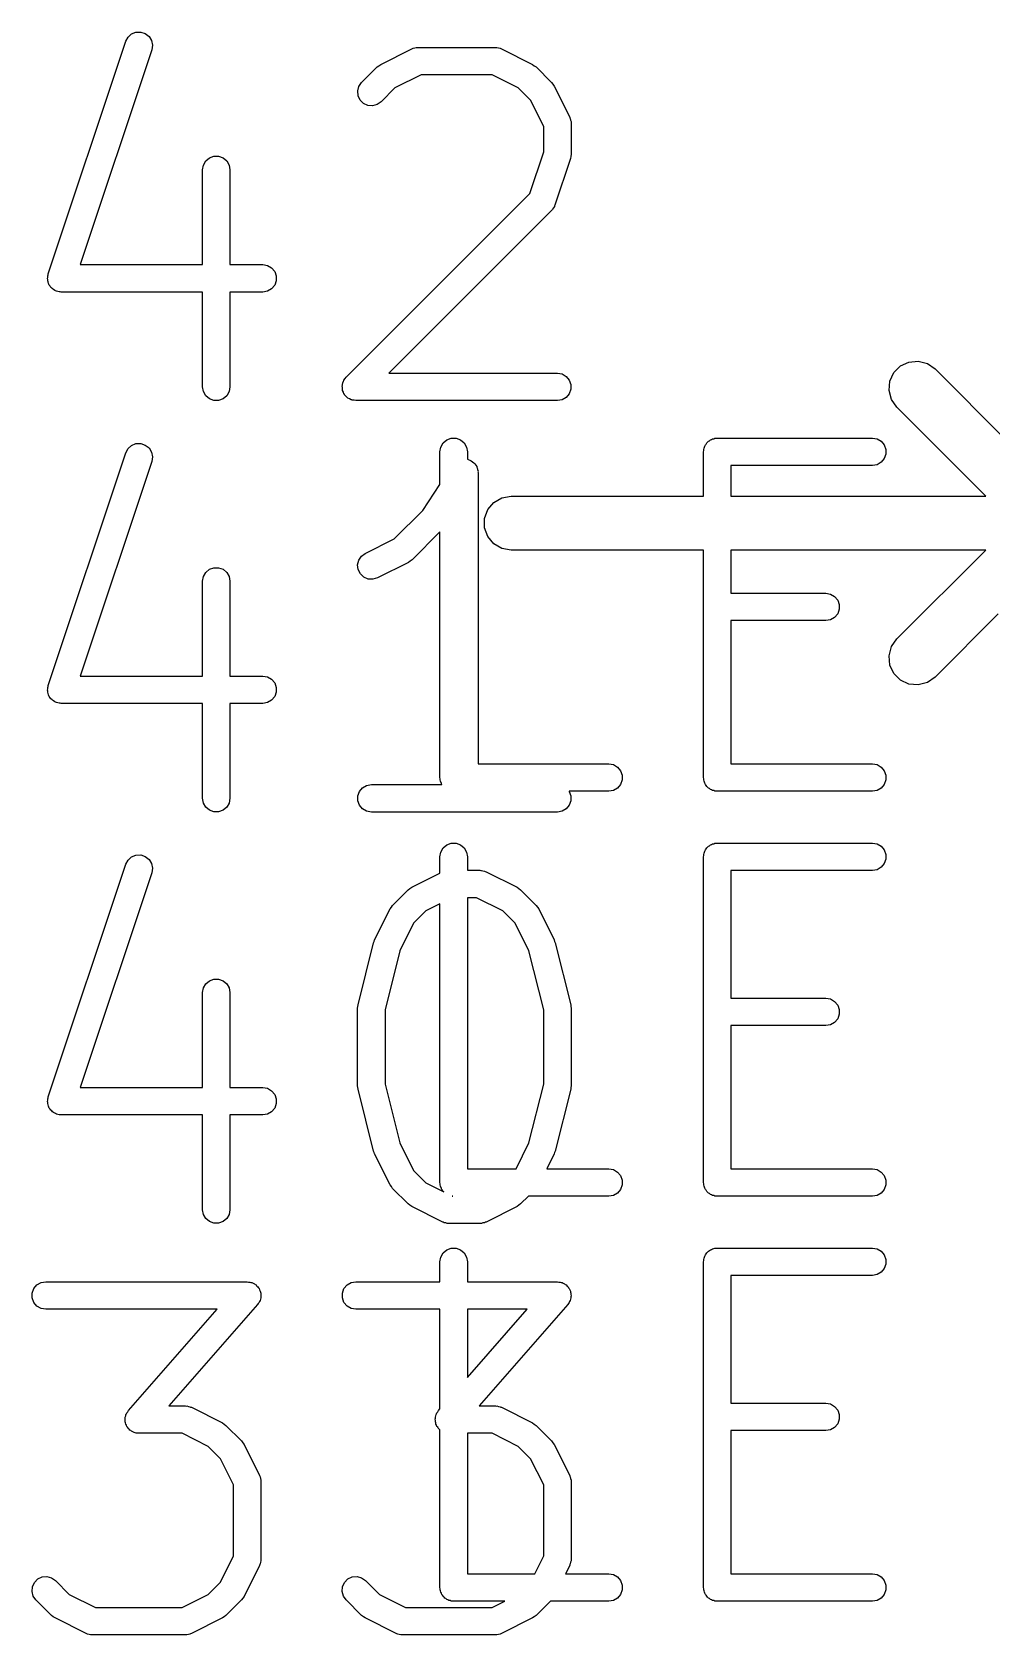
# Model space of a CAD drawing. Extents: x -2.2 to 75.9, y -81.1 to 9.2.
# Drawn here: x 66.23 to 69.78, y -48.12 to -42.18 of the extents above; entities that cross this region are included whole.
import ezdxf

# ---------------------------------------------------------------- set-up
doc = ezdxf.new("R2010")
doc.units = 0
doc.header["$MEASUREMENT"] = 0
doc.layers.add('BLACK', color=7, linetype='CONTINUOUS')

msp = doc.modelspace()

# ---------------------------------------------------------------- linework, layer by layer
at = {"layer": 'Black'}
for p, q in [((66.5724, -42.2155), (66.5808, -42.2)), ((66.5808, -42.2), (66.594, -42.1883)), ((66.594, -42.1883), (66.6104, -42.1818)), ((66.6104, -42.1818), (66.628, -42.1813)), ((66.628, -42.1813), (66.6448, -42.1869)), ((66.6448, -42.1869), (66.6586, -42.1979)), ((66.6586, -42.1979), (66.6678, -42.2129)), ((66.2851, -43.0773), (66.5724, -42.2155)), ((66.6688, -42.2477), (66.4038, -43.0426)), ((66.6678, -42.2129), (66.6714, -42.2302)), ((66.6714, -42.2302), (66.6688, -42.2477)), ((67.5171, -42.3011), (67.632, -42.2436)), ((67.632, -42.2436), (67.6348, -42.2428)), ((67.6348, -42.2428), (67.6373, -42.2413)), ((67.6373, -42.2413), (67.6432, -42.2403)), ((67.6432, -42.2403), (67.6489, -42.2386)), ((67.6489, -42.2386), (67.6518, -42.2388)), ((67.6518, -42.2388), (67.6547, -42.2382)), ((67.6547, -42.2382), (67.942, -42.2382)), ((67.942, -42.2382), (67.9449, -42.2388)), ((67.9449, -42.2388), (67.9478, -42.2386)), ((67.9478, -42.2386), (67.9535, -42.2403)), ((67.9535, -42.2403), (67.9594, -42.2413)), ((67.9594, -42.2413), (67.9619, -42.2428)), ((67.9619, -42.2428), (67.9647, -42.2436)), ((67.9647, -42.2436), (68.0796, -42.3011)), ((67.4464, -42.368), (67.5039, -42.3106)), ((67.5039, -42.3106), (67.5106, -42.3059)), ((67.5106, -42.3059), (67.5171, -42.3011)), ((68.0796, -42.3011), (68.0861, -42.3059)), ((68.0861, -42.3059), (68.0928, -42.3106)), ((68.0928, -42.3106), (68.1503, -42.368)), ((67.4318, -42.3995), (67.4363, -42.3825)), ((67.4363, -42.3825), (67.4464, -42.368)), ((67.5699, -42.3882), (67.5183, -42.4399)), ((67.6667, -42.3398), (67.5699, -42.3882)), ((67.93, -42.3398), (67.6667, -42.3398)), ((68.0268, -42.3882), (67.93, -42.3398)), ((68.0726, -42.434), (68.0268, -42.3882)), ((68.1503, -42.368), (68.1549, -42.3747)), ((68.1549, -42.3747), (68.1598, -42.3812)), ((68.1598, -42.3812), (68.2172, -42.4961)), ((67.4333, -42.4171), (67.4318, -42.3995)), ((67.4407, -42.4331), (67.4333, -42.4171)), ((67.4532, -42.4456), (67.4407, -42.4331)), ((67.4692, -42.453), (67.4532, -42.4456)), ((67.5183, -42.4399), (67.5038, -42.45)), ((68.121, -42.5308), (68.0726, -42.434)), ((67.4868, -42.4546), (67.4692, -42.453)), ((67.5038, -42.45), (67.4868, -42.4546)), ((68.2172, -42.4961), (68.2181, -42.4989)), ((68.2181, -42.4989), (68.2195, -42.5015)), ((68.2195, -42.5015), (68.2206, -42.5073)), ((68.2206, -42.5073), (68.2223, -42.513)), ((68.121, -42.6255), (68.121, -42.5308)), ((68.2223, -42.513), (68.2221, -42.516)), ((68.2221, -42.516), (68.2226, -42.5189)), ((68.2226, -42.5189), (68.2226, -42.6338)), ((68.0699, -42.7787), (68.121, -42.6255)), ((66.857, -42.6912), (66.8601, -42.6738)), ((66.8601, -42.6738), (66.8689, -42.6586)), ((66.8689, -42.6586), (66.8824, -42.6472)), ((66.8824, -42.6472), (66.899, -42.6412)), ((66.899, -42.6412), (66.9167, -42.6412)), ((66.9167, -42.6412), (66.9332, -42.6472)), ((66.9332, -42.6472), (66.9467, -42.6586)), ((66.9467, -42.6586), (66.9556, -42.6738)), ((66.9556, -42.6738), (66.9586, -42.6912)), ((68.22, -42.6498), (68.1625, -42.8222)), ((68.2212, -42.6418), (68.22, -42.6498)), ((68.2226, -42.6338), (68.2212, -42.6418)), ((66.857, -43.0426), (66.857, -42.6912)), ((66.9586, -42.6912), (66.9586, -43.0426)), ((67.389, -43.4596), (68.0699, -42.7787)), ((68.1503, -42.842), (67.5475, -43.4447)), ((68.1519, -42.8396), (68.1503, -42.842)), ((68.1541, -42.8377), (68.1519, -42.8396)), ((68.157, -42.8325), (68.1541, -42.8377)), ((68.1604, -42.8276), (68.157, -42.8325)), ((68.1611, -42.8248), (68.1604, -42.8276)), ((68.1625, -42.8222), (68.1611, -42.8248)), ((66.4038, -43.0426), (66.857, -43.0426)), ((66.9586, -43.0426), (67.0802, -43.0426)), ((67.0802, -43.0426), (67.0976, -43.0456)), ((66.2825, -43.0948), (66.2833, -43.0897)), ((66.2833, -43.0984), (66.2825, -43.0948)), ((66.2833, -43.0846), (66.2846, -43.081)), ((66.2833, -43.0897), (66.2833, -43.0846)), ((66.2833, -43.1022), (66.2833, -43.0984)), ((66.285, -43.107), (66.2833, -43.1022)), ((66.2846, -43.081), (66.2851, -43.0773)), ((67.0976, -43.0456), (67.1128, -43.0545)), ((67.1128, -43.0545), (67.1242, -43.068)), ((67.1242, -43.068), (67.1302, -43.0846)), ((67.1302, -43.1022), (67.1242, -43.1188)), ((67.1302, -43.0846), (67.1302, -43.1022)), ((66.2861, -43.1121), (66.285, -43.107)), ((66.288, -43.1153), (66.2861, -43.1121)), ((66.2893, -43.1188), (66.288, -43.1153)), ((66.2926, -43.1227), (66.2893, -43.1188)), ((66.2953, -43.1271), (66.2926, -43.1227)), ((66.2982, -43.1294), (66.2953, -43.1271)), ((66.3007, -43.1323), (66.2982, -43.1294)), ((66.3051, -43.1349), (66.3007, -43.1323)), ((66.3091, -43.1381), (66.3051, -43.1349)), ((66.3127, -43.1392), (66.3091, -43.1381)), ((66.3159, -43.1411), (66.3127, -43.1392)), ((66.321, -43.142), (66.3159, -43.1411)), ((66.3259, -43.1436), (66.321, -43.142)), ((66.3296, -43.1435), (66.3259, -43.1436)), ((66.3333, -43.1442), (66.3296, -43.1435)), ((66.857, -43.1442), (66.3333, -43.1442)), ((66.857, -43.4955), (66.857, -43.1442)), ((67.0802, -43.1442), (66.9586, -43.1442)), ((66.9586, -43.1442), (66.9586, -43.4955)), ((67.0976, -43.1411), (67.0802, -43.1442)), ((67.1128, -43.1323), (67.0976, -43.1411)), ((67.1242, -43.1188), (67.1128, -43.1323)), ((67.5475, -43.4447), (68.1718, -43.4447)), ((68.1718, -43.4447), (68.1892, -43.4478)), ((68.1892, -43.4478), (68.2044, -43.4566)), ((68.2044, -43.4566), (68.2158, -43.4701)), ((69.4034, -43.4741), (69.4181, -43.4426)), ((69.4181, -43.4426), (69.4426, -43.4181)), ((69.4426, -43.4181), (69.4741, -43.4034)), ((69.4741, -43.4034), (69.5087, -43.4004)), ((69.5087, -43.4004), (69.5423, -43.4094)), ((69.5423, -43.4094), (69.5707, -43.4293)), ((69.5707, -43.4293), (69.8326, -43.6912)), ((66.8601, -43.5129), (66.857, -43.4955)), ((66.8689, -43.5282), (66.8601, -43.5129)), ((66.9556, -43.5129), (66.9467, -43.5282)), ((66.9586, -43.4955), (66.9556, -43.5129)), ((67.3743, -43.4911), (67.3749, -43.489)), ((67.3749, -43.4977), (67.3743, -43.4911)), ((67.3749, -43.4867), (67.3771, -43.4805)), ((67.3749, -43.489), (67.3749, -43.4867)), ((67.3749, -43.5044), (67.3749, -43.4977)), ((67.3756, -43.5065), (67.3749, -43.5044)), ((67.3758, -43.5087), (67.3756, -43.5065)), ((67.3786, -43.5147), (67.3758, -43.5087)), ((67.3771, -43.4805), (67.3789, -43.4741)), ((67.3809, -43.5209), (67.3786, -43.5147)), ((67.3789, -43.4741), (67.3801, -43.4723)), ((67.3801, -43.4723), (67.3809, -43.4701)), ((67.3809, -43.4701), (67.3852, -43.4651)), ((67.3852, -43.4651), (67.389, -43.4596)), ((68.2158, -43.4701), (68.2218, -43.4867)), ((68.2218, -43.5044), (68.2158, -43.5209)), ((68.2218, -43.4867), (68.2218, -43.5044)), ((69.4004, -43.5087), (69.4034, -43.4741)), ((69.4094, -43.5423), (69.4004, -43.5087)), ((66.8824, -43.5395), (66.8689, -43.5282)), ((66.899, -43.5456), (66.8824, -43.5395)), ((66.9167, -43.5456), (66.899, -43.5456)), ((66.9332, -43.5395), (66.9167, -43.5456)), ((66.9467, -43.5282), (66.9332, -43.5395)), ((67.3823, -43.5227), (67.3809, -43.5209)), ((67.3833, -43.5247), (67.3823, -43.5227)), ((67.388, -43.5294), (67.3833, -43.5247)), ((67.3923, -43.5345), (67.388, -43.5294)), ((67.3942, -43.5356), (67.3923, -43.5345)), ((67.3958, -43.5372), (67.3942, -43.5356)), ((67.4018, -43.54), (67.3958, -43.5372)), ((67.4075, -43.5433), (67.4018, -43.54)), ((67.4097, -43.5437), (67.4075, -43.5433)), ((67.4118, -43.5446), (67.4097, -43.5437)), ((67.4184, -43.5452), (67.4118, -43.5446)), ((67.4249, -43.5463), (67.4184, -43.5452)), ((68.1718, -43.5463), (67.4249, -43.5463)), ((68.1892, -43.5433), (68.1718, -43.5463)), ((68.2044, -43.5345), (68.1892, -43.5433)), ((68.2158, -43.5209), (68.2044, -43.5345)), ((69.4293, -43.5707), (69.4094, -43.5423)), ((69.7586, -43.9), (69.4293, -43.5707)), ((67.7483, -43.7034), (67.7619, -43.6921)), ((67.7619, -43.6921), (67.7784, -43.686)), ((67.7784, -43.686), (67.7961, -43.686)), ((67.7961, -43.686), (67.8127, -43.6921)), ((67.8127, -43.6921), (67.8262, -43.7034)), ((68.7313, -43.6971), (68.7351, -43.6949)), ((68.7351, -43.6949), (68.7386, -43.6921)), ((68.7386, -43.6921), (68.7427, -43.6905)), ((68.7427, -43.6905), (68.7466, -43.6883)), ((68.7466, -43.6883), (68.751, -43.6875)), ((68.751, -43.6875), (68.7551, -43.686)), ((68.7551, -43.686), (68.7596, -43.686)), ((68.7596, -43.686), (68.764, -43.6852)), ((68.764, -43.6852), (69.3385, -43.6852)), ((69.3385, -43.6852), (69.3559, -43.6883)), ((69.3559, -43.6883), (69.3711, -43.6971)), ((66.2851, -44.6013), (66.5724, -43.7395)), ((66.5724, -43.7395), (66.5808, -43.724)), ((66.5808, -43.724), (66.594, -43.7123)), ((66.594, -43.7123), (66.6104, -43.7058)), ((66.6104, -43.7058), (66.628, -43.7053)), ((66.628, -43.7053), (66.6448, -43.7109)), ((66.6448, -43.7109), (66.6586, -43.7219)), ((66.6586, -43.7219), (66.6678, -43.7369)), ((66.6678, -43.7369), (66.6714, -43.7542)), ((66.6714, -43.7542), (66.6688, -43.7717)), ((67.7365, -43.736), (67.7395, -43.7187)), ((67.7365, -43.8574), (67.7365, -43.736)), ((67.7395, -43.7187), (67.7483, -43.7034)), ((67.8262, -43.7034), (67.835, -43.7187)), ((67.835, -43.7187), (67.8381, -43.736)), ((67.8381, -43.736), (67.8381, -43.7638)), ((68.7132, -43.736), (68.7139, -43.7317)), ((68.7132, -43.9), (68.7132, -43.736)), ((68.7139, -43.7272), (68.7154, -43.7231)), ((68.7139, -43.7317), (68.7139, -43.7272)), ((68.7154, -43.7231), (68.7162, -43.7187)), ((68.7162, -43.7187), (68.7184, -43.7148)), ((68.7184, -43.7148), (68.72, -43.7106)), ((68.72, -43.7106), (68.7228, -43.7072)), ((68.7228, -43.7072), (68.725, -43.7034)), ((68.725, -43.7034), (68.7284, -43.7005)), ((68.7284, -43.7005), (68.7313, -43.6971)), ((69.3711, -43.6971), (69.3825, -43.7106)), ((69.3825, -43.7106), (69.3885, -43.7272)), ((69.3885, -43.7449), (69.3825, -43.7614)), ((69.3885, -43.7272), (69.3885, -43.7449)), ((66.6688, -43.7717), (66.4038, -44.5666)), ((67.8381, -43.7638), (67.8416, -43.7651)), ((67.8416, -43.7651), (67.8475, -43.7665)), ((67.8475, -43.7665), (67.8498, -43.7681)), ((67.8498, -43.7681), (67.8525, -43.7691)), ((67.8525, -43.7691), (67.8571, -43.773)), ((67.8571, -43.773), (67.8622, -43.7763)), ((67.8622, -43.7763), (67.8638, -43.7786)), ((67.8638, -43.7786), (67.866, -43.7804)), ((67.866, -43.7804), (67.869, -43.7856)), ((67.869, -43.7856), (67.8726, -43.7905)), ((67.8726, -43.7905), (67.8734, -43.7932)), ((67.8734, -43.7932), (67.8748, -43.7957)), ((67.8748, -43.7957), (67.8759, -43.8016)), ((67.8759, -43.8016), (67.8776, -43.8075)), ((67.8776, -43.8075), (67.8774, -43.8103)), ((67.8774, -43.8103), (67.8779, -43.813)), ((67.8779, -43.813), (67.8779, -44.8917)), ((69.3385, -43.7868), (68.8148, -43.7868)), ((68.8148, -43.7868), (68.8148, -43.9)), ((69.3559, -43.7838), (69.3385, -43.7868)), ((69.3711, -43.775), (69.3559, -43.7838)), ((69.3825, -43.7614), (69.3711, -43.775)), ((67.6727, -43.953), (67.7365, -43.8574)), ((67.9134, -43.95), (67.9357, -43.9234)), ((67.9357, -43.9234), (67.9658, -43.906)), ((67.9658, -43.906), (68, -43.9)), ((68, -43.9), (68.7132, -43.9)), ((68.8148, -43.9), (69.7586, -43.9)), ((67.5672, -44.0586), (67.6727, -43.953)), ((67.9015, -43.9826), (67.9134, -43.95)), ((67.9015, -44.0174), (67.9015, -43.9826)), ((67.7365, -44.033), (67.6332, -44.1362)), ((67.7365, -44.9425), (67.7365, -44.033)), ((67.9134, -44.05), (67.9015, -44.0174)), ((67.9357, -44.0766), (67.9134, -44.05)), ((67.4596, -44.1123), (67.5672, -44.0586)), ((67.9658, -44.094), (67.9357, -44.0766)), ((68, -44.1), (67.9658, -44.094)), ((68.7132, -44.1), (68, -44.1)), ((68.7132, -44.9425), (68.7132, -44.1)), ((69.7586, -44.1), (68.8148, -44.1)), ((68.8148, -44.1), (68.8148, -44.2598)), ((69.4293, -44.4293), (69.7586, -44.1)), ((66.8689, -44.1826), (66.8824, -44.1712)), ((66.8824, -44.1712), (66.899, -44.1652)), ((66.899, -44.1652), (66.9167, -44.1652)), ((66.9167, -44.1652), (66.9332, -44.1712)), ((66.9332, -44.1712), (66.9467, -44.1826)), ((67.4316, -44.1547), (67.4357, -44.1376)), ((67.4337, -44.1722), (67.4316, -44.1547)), ((67.4357, -44.1376), (67.4455, -44.1228)), ((67.4455, -44.1228), (67.4596, -44.1123)), ((67.62, -44.1457), (67.5051, -44.2032)), ((67.6265, -44.1409), (67.62, -44.1457)), ((67.6332, -44.1362), (67.6265, -44.1409)), ((66.857, -44.2152), (66.8601, -44.1978)), ((66.857, -44.5666), (66.857, -44.2152)), ((66.8601, -44.1978), (66.8689, -44.1826)), ((66.9467, -44.1826), (66.9556, -44.1978)), ((66.9556, -44.1978), (66.9586, -44.2152)), ((66.9586, -44.2152), (66.9586, -44.5666)), ((67.4416, -44.188), (67.4337, -44.1722)), ((67.4544, -44.2002), (67.4416, -44.188)), ((67.4706, -44.2072), (67.4544, -44.2002)), ((67.4882, -44.2082), (67.4706, -44.2072)), ((67.5051, -44.2032), (67.4882, -44.2082)), ((68.8148, -44.2598), (69.1661, -44.2598)), ((69.1661, -44.2598), (69.1835, -44.2628)), ((69.1835, -44.2628), (69.1988, -44.2717)), ((69.1988, -44.2717), (69.2101, -44.2852)), ((69.2101, -44.2852), (69.2161, -44.3017)), ((69.2101, -44.336), (69.1988, -44.3495)), ((69.2161, -44.3194), (69.2101, -44.336)), ((69.2161, -44.3017), (69.2161, -44.3194)), ((69.8047, -44.3367), (69.5707, -44.5707)), ((69.1661, -44.3614), (68.8148, -44.3614)), ((68.8148, -44.3614), (68.8148, -44.8917)), ((69.1835, -44.3583), (69.1661, -44.3614)), ((69.1988, -44.3495), (69.1835, -44.3583)), ((69.4004, -44.4913), (69.4094, -44.4577)), ((69.4094, -44.4577), (69.4293, -44.4293)), ((69.4034, -44.5259), (69.4004, -44.4913)), ((69.4181, -44.5574), (69.4034, -44.5259)), ((66.4038, -44.5666), (66.857, -44.5666)), ((66.9586, -44.5666), (67.0802, -44.5666)), ((67.0802, -44.5666), (67.0976, -44.5696)), ((67.0976, -44.5696), (67.1128, -44.5785)), ((67.1128, -44.5785), (67.1242, -44.592)), ((69.4426, -44.5819), (69.4181, -44.5574)), ((69.4741, -44.5966), (69.4426, -44.5819)), ((69.5707, -44.5707), (69.5423, -44.5906)), ((66.2825, -44.6188), (66.2833, -44.6137)), ((66.2833, -44.6224), (66.2825, -44.6188)), ((66.2833, -44.6086), (66.2846, -44.605)), ((66.2833, -44.6137), (66.2833, -44.6086)), ((66.2833, -44.6262), (66.2833, -44.6224)), ((66.285, -44.631), (66.2833, -44.6262)), ((66.2846, -44.605), (66.2851, -44.6013)), ((66.2861, -44.6361), (66.285, -44.631)), ((66.288, -44.6393), (66.2861, -44.6361)), ((66.2893, -44.6428), (66.288, -44.6393)), ((66.2926, -44.6467), (66.2893, -44.6428)), ((67.1242, -44.6428), (67.1128, -44.6563)), ((67.1242, -44.592), (67.1302, -44.6086)), ((67.1302, -44.6262), (67.1242, -44.6428)), ((67.1302, -44.6086), (67.1302, -44.6262)), ((69.5087, -44.5996), (69.4741, -44.5966)), ((69.5423, -44.5906), (69.5087, -44.5996)), ((66.2953, -44.6511), (66.2926, -44.6467)), ((66.2982, -44.6534), (66.2953, -44.6511)), ((66.3007, -44.6563), (66.2982, -44.6534)), ((66.3051, -44.6589), (66.3007, -44.6563)), ((66.3091, -44.6621), (66.3051, -44.6589)), ((66.3127, -44.6632), (66.3091, -44.6621)), ((66.3159, -44.6651), (66.3127, -44.6632)), ((66.321, -44.666), (66.3159, -44.6651)), ((66.3259, -44.6676), (66.321, -44.666)), ((66.3296, -44.6675), (66.3259, -44.6676)), ((66.3333, -44.6682), (66.3296, -44.6675)), ((66.857, -44.6682), (66.3333, -44.6682)), ((66.857, -45.0195), (66.857, -44.6682)), ((67.0802, -44.6682), (66.9586, -44.6682)), ((66.9586, -44.6682), (66.9586, -45.0195)), ((67.0976, -44.6651), (67.0802, -44.6682)), ((67.1128, -44.6563), (67.0976, -44.6651)), ((67.7372, -44.9469), (67.7365, -44.9425)), ((67.8779, -44.8917), (68.3618, -44.8917)), ((68.3618, -44.8917), (68.3792, -44.8948)), ((68.3792, -44.8948), (68.3944, -44.9036)), ((68.3944, -44.9036), (68.4058, -44.9171)), ((68.4058, -44.9171), (68.4118, -44.9337)), ((68.4118, -44.9337), (68.4118, -44.9514)), ((68.7139, -44.9469), (68.7132, -44.9425)), ((68.8148, -44.8917), (69.3385, -44.8917)), ((69.3385, -44.8917), (69.3559, -44.8948)), ((69.3559, -44.8948), (69.3711, -44.9036)), ((69.3711, -44.9036), (69.3825, -44.9171)), ((69.3825, -44.9171), (69.3885, -44.9337)), ((69.3885, -44.9337), (69.3885, -44.9514)), ((67.4323, -45.0107), (67.4384, -44.9941)), ((67.4384, -44.9941), (67.4497, -44.9806)), ((67.4497, -44.9806), (67.465, -44.9718)), ((67.465, -44.9718), (67.4824, -44.9687)), ((67.4824, -44.9687), (67.7439, -44.9687)), ((67.7372, -44.9514), (67.7372, -44.9469)), ((67.7388, -44.9555), (67.7372, -44.9514)), ((67.7395, -44.9599), (67.7388, -44.9555)), ((67.7417, -44.9638), (67.7395, -44.9599)), ((67.7433, -44.9679), (67.7417, -44.9638)), ((67.7439, -44.9687), (67.7433, -44.9679)), ((68.3618, -44.9933), (68.2151, -44.9933)), ((68.2151, -44.9933), (68.2158, -44.9941)), ((68.2158, -44.9941), (68.2218, -45.0107)), ((68.3792, -44.9903), (68.3618, -44.9933)), ((68.3944, -44.9815), (68.3792, -44.9903)), ((68.4058, -44.9679), (68.3944, -44.9815)), ((68.4118, -44.9514), (68.4058, -44.9679)), ((68.7139, -44.9514), (68.7139, -44.9469)), ((68.7154, -44.9555), (68.7139, -44.9514)), ((68.7162, -44.9599), (68.7154, -44.9555)), ((68.7184, -44.9638), (68.7162, -44.9599)), ((68.72, -44.9679), (68.7184, -44.9638)), ((68.7228, -44.9714), (68.72, -44.9679)), ((68.725, -44.9752), (68.7228, -44.9714)), ((68.7284, -44.9781), (68.725, -44.9752)), ((68.7313, -44.9815), (68.7284, -44.9781)), ((68.7351, -44.9837), (68.7313, -44.9815)), ((68.7386, -44.9865), (68.7351, -44.9837)), ((68.7427, -44.9881), (68.7386, -44.9865)), ((68.7466, -44.9903), (68.7427, -44.9881)), ((68.751, -44.9911), (68.7466, -44.9903)), ((68.7551, -44.9926), (68.751, -44.9911)), ((68.7596, -44.9926), (68.7551, -44.9926)), ((68.764, -44.9933), (68.7596, -44.9926)), ((69.3385, -44.9933), (68.764, -44.9933)), ((69.3559, -44.9903), (69.3385, -44.9933)), ((69.3711, -44.9815), (69.3559, -44.9903)), ((69.3825, -44.9679), (69.3711, -44.9815)), ((69.3885, -44.9514), (69.3825, -44.9679)), ((66.8601, -45.0369), (66.857, -45.0195)), ((66.8689, -45.0522), (66.8601, -45.0369)), ((66.8824, -45.0635), (66.8689, -45.0522)), ((66.9467, -45.0522), (66.9332, -45.0635)), ((66.9556, -45.0369), (66.9467, -45.0522)), ((66.9586, -45.0195), (66.9556, -45.0369)), ((67.4323, -45.0284), (67.4323, -45.0107)), ((67.4384, -45.0449), (67.4323, -45.0284)), ((67.4497, -45.0585), (67.4384, -45.0449)), ((67.465, -45.0673), (67.4497, -45.0585)), ((68.2044, -45.0585), (68.1892, -45.0673)), ((68.2158, -45.0449), (68.2044, -45.0585)), ((68.2218, -45.0284), (68.2158, -45.0449)), ((68.2218, -45.0107), (68.2218, -45.0284)), ((66.899, -45.0696), (66.8824, -45.0635)), ((66.9167, -45.0696), (66.899, -45.0696)), ((66.9332, -45.0635), (66.9167, -45.0696)), ((67.4824, -45.0703), (67.465, -45.0673)), ((68.1718, -45.0703), (67.4824, -45.0703)), ((68.1892, -45.0673), (68.1718, -45.0703)), ((66.5808, -45.248), (66.594, -45.2363)), ((66.594, -45.2363), (66.6104, -45.2298)), ((66.6104, -45.2298), (66.628, -45.2293)), ((66.628, -45.2293), (66.6448, -45.2349)), ((66.6448, -45.2349), (66.6586, -45.2459)), ((67.7365, -45.236), (67.7395, -45.2187)), ((67.7365, -45.2968), (67.7365, -45.236)), ((67.7395, -45.2187), (67.7483, -45.2034)), ((67.7483, -45.2034), (67.7619, -45.1921)), ((67.7619, -45.1921), (67.7784, -45.186)), ((67.7784, -45.186), (67.7961, -45.186)), ((67.7961, -45.186), (67.8127, -45.1921)), ((67.8127, -45.1921), (67.8262, -45.2034)), ((67.8262, -45.2034), (67.835, -45.2187)), ((67.835, -45.2187), (67.8381, -45.236)), ((67.8381, -45.236), (67.8381, -45.2862)), ((68.7132, -45.236), (68.7139, -45.2317)), ((68.7132, -46.4425), (68.7132, -45.236)), ((68.7139, -45.2272), (68.7154, -45.2231)), ((68.7139, -45.2317), (68.7139, -45.2272)), ((68.7154, -45.2231), (68.7162, -45.2187)), ((68.7162, -45.2187), (68.7184, -45.2148)), ((68.7184, -45.2148), (68.72, -45.2106)), ((68.72, -45.2106), (68.7228, -45.2072)), ((68.7228, -45.2072), (68.725, -45.2034)), ((68.725, -45.2034), (68.7284, -45.2005)), ((68.7284, -45.2005), (68.7313, -45.1971)), ((68.7313, -45.1971), (68.7351, -45.1949)), ((68.7351, -45.1949), (68.7386, -45.1921)), ((68.7386, -45.1921), (68.7427, -45.1905)), ((68.7427, -45.1905), (68.7466, -45.1883)), ((68.7466, -45.1883), (68.751, -45.1875)), ((68.751, -45.1875), (68.7551, -45.186)), ((68.7551, -45.186), (68.7596, -45.186)), ((68.7596, -45.186), (68.764, -45.1852)), ((68.764, -45.1852), (69.3385, -45.1852)), ((69.3385, -45.1852), (69.3559, -45.1883)), ((69.3559, -45.1883), (69.3711, -45.1971)), ((69.3711, -45.1971), (69.3825, -45.2106)), ((69.3825, -45.2106), (69.3885, -45.2272)), ((69.3885, -45.2272), (69.3885, -45.2449)), ((66.2851, -46.1253), (66.5724, -45.2635)), ((66.6688, -45.2957), (66.4038, -46.0906)), ((66.5724, -45.2635), (66.5808, -45.248)), ((66.6586, -45.2459), (66.6678, -45.2609)), ((66.6678, -45.2609), (66.6714, -45.2782)), ((66.6714, -45.2782), (66.6688, -45.2957)), ((67.632, -45.3491), (67.7365, -45.2968)), ((67.8381, -45.2862), (67.8845, -45.2862)), ((67.8845, -45.2862), (67.8874, -45.2868)), ((67.8874, -45.2868), (67.8903, -45.2866)), ((67.8903, -45.2866), (67.896, -45.2883)), ((67.896, -45.2883), (67.9019, -45.2893)), ((67.9019, -45.2893), (67.9044, -45.2908)), ((67.9044, -45.2908), (67.9072, -45.2916)), ((67.9072, -45.2916), (68.0221, -45.3491)), ((69.3385, -45.2868), (68.8148, -45.2868)), ((68.8148, -45.2868), (68.8148, -45.7598)), ((69.3559, -45.2838), (69.3385, -45.2868)), ((69.3711, -45.275), (69.3559, -45.2838)), ((69.3825, -45.2614), (69.3711, -45.275)), ((69.3885, -45.2449), (69.3825, -45.2614)), ((67.5613, -45.416), (67.6188, -45.3586)), ((67.6188, -45.3586), (67.6255, -45.3539)), ((67.6255, -45.3539), (67.632, -45.3491)), ((68.0221, -45.3491), (68.0287, -45.3539)), ((68.0287, -45.3539), (68.0353, -45.3586)), ((68.0353, -45.3586), (68.0928, -45.416)), ((67.5567, -45.4227), (67.5613, -45.416)), ((67.7365, -45.4104), (67.6848, -45.4363)), ((67.7365, -46.4425), (67.7365, -45.4104)), ((67.8381, -45.3878), (67.8381, -46.3917)), ((67.8725, -45.3878), (67.8381, -45.3878)), ((67.9693, -45.4363), (67.8725, -45.3878)), ((68.0928, -45.416), (68.0975, -45.4227)), ((67.4944, -45.5441), (67.5518, -45.4292)), ((67.5518, -45.4292), (67.5567, -45.4227)), ((67.6848, -45.4363), (67.639, -45.482)), ((68.0151, -45.482), (67.9693, -45.4363)), ((68.0975, -45.4227), (68.1023, -45.4292)), ((68.1023, -45.4292), (68.1598, -45.5441)), ((67.639, -45.482), (67.5877, -45.5846)), ((68.0664, -45.5846), (68.0151, -45.482)), ((67.4331, -45.7843), (67.4905, -45.5545)), ((67.4905, -45.5545), (67.4928, -45.5495)), ((67.4928, -45.5495), (67.4944, -45.5441)), ((67.5877, -45.5846), (67.5332, -45.8029)), ((68.121, -45.8029), (68.0664, -45.5846)), ((68.1598, -45.5441), (68.1614, -45.5495)), ((68.1614, -45.5495), (68.1636, -45.5545)), ((68.1636, -45.5545), (68.2211, -45.7843)), ((66.8601, -45.7218), (66.8689, -45.7066)), ((66.8689, -45.7066), (66.8824, -45.6952)), ((66.8824, -45.6952), (66.899, -45.6892)), ((66.899, -45.6892), (66.9167, -45.6892)), ((66.9167, -45.6892), (66.9332, -45.6952)), ((66.9332, -45.6952), (66.9467, -45.7066)), ((66.9467, -45.7066), (66.9556, -45.7218)), ((66.857, -45.7392), (66.8601, -45.7218)), ((66.857, -46.0906), (66.857, -45.7392)), ((66.9556, -45.7218), (66.9586, -45.7392)), ((66.9586, -45.7392), (66.9586, -46.0906)), ((68.8148, -45.7598), (69.1661, -45.7598)), ((69.1661, -45.7598), (69.1835, -45.7628)), ((69.1835, -45.7628), (69.1988, -45.7717)), ((69.1988, -45.7717), (69.2101, -45.7852)), ((67.4316, -45.7967), (67.4326, -45.7905)), ((67.4316, -46.0839), (67.4316, -45.7967)), ((67.4326, -45.7905), (67.4331, -45.7843)), ((67.5332, -45.8029), (67.5332, -46.0777)), ((68.121, -46.0777), (68.121, -45.8029)), ((68.2211, -45.7843), (68.2215, -45.7905)), ((68.2215, -45.7905), (68.2226, -45.7967)), ((68.2226, -45.7967), (68.2226, -46.0839)), ((69.2101, -45.7852), (69.2161, -45.8017)), ((69.2161, -45.8194), (69.2101, -45.836)), ((69.2161, -45.8017), (69.2161, -45.8194)), ((69.1661, -45.8614), (68.8148, -45.8614)), ((68.8148, -45.8614), (68.8148, -46.3917)), ((69.1835, -45.8583), (69.1661, -45.8614)), ((69.1988, -45.8495), (69.1835, -45.8583)), ((69.2101, -45.836), (69.1988, -45.8495)), ((66.2833, -46.1326), (66.2846, -46.129)), ((66.2846, -46.129), (66.2851, -46.1253)), ((66.4038, -46.0906), (66.857, -46.0906)), ((66.9586, -46.0906), (67.0802, -46.0906)), ((67.0802, -46.0906), (67.0976, -46.0936)), ((67.0976, -46.0936), (67.1128, -46.1025)), ((67.1128, -46.1025), (67.1242, -46.116)), ((67.1242, -46.116), (67.1302, -46.1326)), ((67.4326, -46.0901), (67.4316, -46.0839)), ((67.4331, -46.0962), (67.4326, -46.0901)), ((67.4905, -46.3261), (67.4331, -46.0962)), ((67.5332, -46.0777), (67.5877, -46.296)), ((68.0664, -46.296), (68.121, -46.0777)), ((68.2211, -46.0962), (68.1636, -46.3261)), ((68.2215, -46.0901), (68.2211, -46.0962)), ((68.2226, -46.0839), (68.2215, -46.0901)), ((66.2825, -46.1428), (66.2833, -46.1377)), ((66.2833, -46.1464), (66.2825, -46.1428)), ((66.2833, -46.1377), (66.2833, -46.1326)), ((66.2833, -46.1502), (66.2833, -46.1464)), ((66.285, -46.155), (66.2833, -46.1502)), ((66.2861, -46.1601), (66.285, -46.155)), ((66.288, -46.1633), (66.2861, -46.1601)), ((66.2893, -46.1668), (66.288, -46.1633)), ((66.2926, -46.1707), (66.2893, -46.1668)), ((66.2953, -46.1751), (66.2926, -46.1707)), ((66.2982, -46.1774), (66.2953, -46.1751)), ((66.3007, -46.1803), (66.2982, -46.1774)), ((66.3051, -46.1829), (66.3007, -46.1803)), ((66.3091, -46.1861), (66.3051, -46.1829)), ((66.3127, -46.1872), (66.3091, -46.1861)), ((66.3159, -46.1891), (66.3127, -46.1872)), ((66.321, -46.19), (66.3159, -46.1891)), ((67.0976, -46.1891), (67.0802, -46.1922)), ((67.1128, -46.1803), (67.0976, -46.1891)), ((67.1242, -46.1668), (67.1128, -46.1803)), ((67.1302, -46.1502), (67.1242, -46.1668)), ((67.1302, -46.1326), (67.1302, -46.1502)), ((66.3259, -46.1916), (66.321, -46.19)), ((66.3296, -46.1915), (66.3259, -46.1916)), ((66.3333, -46.1922), (66.3296, -46.1915)), ((66.857, -46.1922), (66.3333, -46.1922)), ((66.857, -46.5435), (66.857, -46.1922)), ((67.0802, -46.1922), (66.9586, -46.1922)), ((66.9586, -46.1922), (66.9586, -46.5435)), ((67.5877, -46.296), (67.639, -46.3986)), ((68.0185, -46.3917), (68.0664, -46.296)), ((67.4928, -46.3311), (67.4905, -46.3261)), ((67.4944, -46.3365), (67.4928, -46.3311)), ((67.5518, -46.4514), (67.4944, -46.3365)), ((68.1598, -46.3365), (68.1321, -46.3917)), ((68.1614, -46.3311), (68.1598, -46.3365)), ((68.1636, -46.3261), (68.1614, -46.3311)), ((67.639, -46.3986), (67.6848, -46.4443)), ((67.8381, -46.3917), (68.0185, -46.3917)), ((68.1321, -46.3917), (68.3618, -46.3917)), ((68.3618, -46.3917), (68.3792, -46.3948)), ((68.3792, -46.3948), (68.3944, -46.4036)), ((68.3944, -46.4036), (68.4058, -46.4171)), ((68.4058, -46.4171), (68.4118, -46.4337)), ((68.8148, -46.3917), (69.3385, -46.3917)), ((69.3385, -46.3917), (69.3559, -46.3948)), ((69.3559, -46.3948), (69.3711, -46.4036)), ((69.3711, -46.4036), (69.3825, -46.4171)), ((69.3825, -46.4171), (69.3885, -46.4337)), ((67.5567, -46.4579), (67.5518, -46.4514)), ((67.5613, -46.4646), (67.5567, -46.4579)), ((67.6188, -46.522), (67.5613, -46.4646)), ((67.6848, -46.4443), (67.751, -46.4775)), ((67.7372, -46.4469), (67.7365, -46.4425)), ((67.7372, -46.4514), (67.7372, -46.4469)), ((67.7388, -46.4555), (67.7372, -46.4514)), ((67.7395, -46.4599), (67.7388, -46.4555)), ((67.7417, -46.4638), (67.7395, -46.4599)), ((67.7433, -46.4679), (67.7417, -46.4638)), ((67.7461, -46.4714), (67.7433, -46.4679)), ((67.7483, -46.4752), (67.7461, -46.4714)), ((67.751, -46.4775), (67.7483, -46.4752)), ((68.3944, -46.4815), (68.3792, -46.4903)), ((68.4058, -46.4679), (68.3944, -46.4815)), ((68.4118, -46.4514), (68.4058, -46.4679)), ((68.4118, -46.4337), (68.4118, -46.4514)), ((68.7139, -46.4469), (68.7132, -46.4425)), ((68.7139, -46.4514), (68.7139, -46.4469)), ((68.7154, -46.4555), (68.7139, -46.4514)), ((68.7162, -46.4599), (68.7154, -46.4555)), ((68.7184, -46.4638), (68.7162, -46.4599)), ((68.72, -46.4679), (68.7184, -46.4638)), ((68.7228, -46.4714), (68.72, -46.4679)), ((68.725, -46.4752), (68.7228, -46.4714)), ((68.7284, -46.4781), (68.725, -46.4752)), ((68.7313, -46.4815), (68.7284, -46.4781)), ((68.7351, -46.4837), (68.7313, -46.4815)), ((68.7386, -46.4865), (68.7351, -46.4837)), ((68.7427, -46.4881), (68.7386, -46.4865)), ((69.3711, -46.4815), (69.3559, -46.4903)), ((69.3825, -46.4679), (69.3711, -46.4815)), ((69.3885, -46.4514), (69.3825, -46.4679)), ((69.3885, -46.4337), (69.3885, -46.4514)), ((66.8601, -46.5609), (66.857, -46.5435)), ((66.9586, -46.5435), (66.9556, -46.5609)), ((67.6255, -46.5267), (67.6188, -46.522)), ((67.632, -46.5315), (67.6255, -46.5267)), ((67.7469, -46.589), (67.632, -46.5315)), ((67.7813, -46.4926), (67.7816, -46.4927)), ((67.7829, -46.4926), (67.7813, -46.4926)), ((67.7816, -46.4927), (67.7839, -46.4927)), ((67.7839, -46.4927), (67.7829, -46.4926)), ((68.0221, -46.5315), (67.9072, -46.589)), ((68.0287, -46.5267), (68.0221, -46.5315)), ((68.0353, -46.522), (68.0287, -46.5267)), ((68.064, -46.4933), (68.0353, -46.522)), ((68.3618, -46.4933), (68.064, -46.4933)), ((68.3792, -46.4903), (68.3618, -46.4933)), ((68.7466, -46.4903), (68.7427, -46.4881)), ((68.751, -46.4911), (68.7466, -46.4903)), ((68.7551, -46.4926), (68.751, -46.4911)), ((68.7596, -46.4926), (68.7551, -46.4926)), ((68.764, -46.4933), (68.7596, -46.4926)), ((69.3385, -46.4933), (68.764, -46.4933)), ((69.3559, -46.4903), (69.3385, -46.4933)), ((66.8689, -46.5762), (66.8601, -46.5609)), ((66.8824, -46.5875), (66.8689, -46.5762)), ((66.899, -46.5936), (66.8824, -46.5875)), ((66.9167, -46.5936), (66.899, -46.5936)), ((66.9332, -46.5875), (66.9167, -46.5936)), ((66.9467, -46.5762), (66.9332, -46.5875)), ((66.9556, -46.5609), (66.9467, -46.5762)), ((67.7497, -46.5898), (67.7469, -46.589)), ((67.7522, -46.5913), (67.7497, -46.5898)), ((67.7581, -46.5923), (67.7522, -46.5913)), ((67.7638, -46.594), (67.7581, -46.5923)), ((67.7667, -46.5938), (67.7638, -46.594)), ((67.7696, -46.5943), (67.7667, -46.5938)), ((67.8845, -46.5943), (67.7696, -46.5943)), ((67.8874, -46.5938), (67.8845, -46.5943)), ((67.8903, -46.594), (67.8874, -46.5938)), ((67.896, -46.5923), (67.8903, -46.594)), ((67.9019, -46.5913), (67.896, -46.5923)), ((67.9044, -46.5898), (67.9019, -46.5913)), ((67.9072, -46.589), (67.9044, -46.5898)), ((67.7365, -46.736), (67.7395, -46.7187)), ((67.7395, -46.7187), (67.7483, -46.7034)), ((67.7483, -46.7034), (67.7619, -46.6921)), ((67.7619, -46.6921), (67.7784, -46.686)), ((67.7784, -46.686), (67.7961, -46.686)), ((67.7961, -46.686), (67.8127, -46.6921)), ((67.8127, -46.6921), (67.8262, -46.7034)), ((67.8262, -46.7034), (67.835, -46.7187)), ((67.835, -46.7187), (67.8381, -46.736)), ((68.7139, -46.7272), (68.7154, -46.7231)), ((68.7154, -46.7231), (68.7162, -46.7187)), ((68.7162, -46.7187), (68.7184, -46.7148)), ((68.7184, -46.7148), (68.72, -46.7106)), ((68.72, -46.7106), (68.7228, -46.7072)), ((68.7228, -46.7072), (68.725, -46.7034)), ((68.725, -46.7034), (68.7284, -46.7005)), ((68.7284, -46.7005), (68.7313, -46.6971)), ((68.7313, -46.6971), (68.7351, -46.6949)), ((68.7351, -46.6949), (68.7386, -46.6921)), ((68.7386, -46.6921), (68.7427, -46.6905)), ((68.7427, -46.6905), (68.7466, -46.6883)), ((68.7466, -46.6883), (68.751, -46.6875)), ((68.751, -46.6875), (68.7551, -46.686)), ((68.7551, -46.686), (68.7596, -46.686)), ((68.7596, -46.686), (68.764, -46.6852)), ((68.764, -46.6852), (69.3385, -46.6852)), ((69.3385, -46.6852), (69.3559, -46.6883)), ((69.3559, -46.6883), (69.3711, -46.6971)), ((69.3711, -46.6971), (69.3825, -46.7106)), ((69.3825, -46.7106), (69.3885, -46.7272)), ((67.7365, -46.8102), (67.7365, -46.736)), ((67.8381, -46.736), (67.8381, -46.8102)), ((68.7132, -46.736), (68.7139, -46.7317)), ((68.7132, -47.9425), (68.7132, -46.736)), ((68.7139, -46.7317), (68.7139, -46.7272)), ((69.3711, -46.775), (69.3559, -46.7838)), ((69.3825, -46.7614), (69.3711, -46.775)), ((69.3885, -46.7449), (69.3825, -46.7614)), ((69.3885, -46.7272), (69.3885, -46.7449)), ((66.2258, -46.8522), (66.2319, -46.8356)), ((66.2319, -46.8356), (66.2432, -46.8221)), ((66.2432, -46.8221), (66.2585, -46.8133)), ((66.2585, -46.8133), (66.2759, -46.8102)), ((66.2759, -46.8102), (67.0227, -46.8102)), ((67.0227, -46.8102), (67.0276, -46.8111)), ((67.0276, -46.8111), (67.0326, -46.8112)), ((67.0326, -46.8112), (67.0363, -46.8126)), ((67.0363, -46.8126), (67.0401, -46.8133)), ((67.0401, -46.8133), (67.0444, -46.8158)), ((67.0444, -46.8158), (67.049, -46.8176)), ((67.049, -46.8176), (67.052, -46.8202)), ((67.052, -46.8202), (67.0554, -46.8221)), ((67.0554, -46.8221), (67.0586, -46.8259)), ((67.0586, -46.8259), (67.0623, -46.8292)), ((67.0623, -46.8292), (67.0642, -46.8326)), ((67.0642, -46.8326), (67.0667, -46.8356)), ((67.0667, -46.8356), (67.0684, -46.8403)), ((67.0684, -46.8403), (67.0708, -46.8447)), ((67.3749, -46.8522), (67.3809, -46.8356)), ((67.3809, -46.8356), (67.3923, -46.8221)), ((67.3923, -46.8221), (67.4075, -46.8133)), ((67.4075, -46.8133), (67.4249, -46.8102)), ((67.4249, -46.8102), (67.7365, -46.8102)), ((67.8381, -46.8102), (68.1718, -46.8102)), ((68.1718, -46.8102), (68.1767, -46.8111)), ((68.1767, -46.8111), (68.1816, -46.8112)), ((68.1816, -46.8112), (68.1853, -46.8126)), ((68.1853, -46.8126), (68.1892, -46.8133)), ((68.1892, -46.8133), (68.1935, -46.8158)), ((68.1935, -46.8158), (68.1981, -46.8176)), ((68.1981, -46.8176), (68.201, -46.8202)), ((68.201, -46.8202), (68.2044, -46.8221)), ((68.2044, -46.8221), (68.2076, -46.8259)), ((68.2076, -46.8259), (68.2114, -46.8292)), ((68.2114, -46.8292), (68.2133, -46.8326)), ((68.2133, -46.8326), (68.2158, -46.8356)), ((68.2158, -46.8356), (68.2175, -46.8403)), ((68.2175, -46.8403), (68.2199, -46.8447)), ((69.3385, -46.7868), (68.8148, -46.7868)), ((68.8148, -46.7868), (68.8148, -47.2598)), ((69.3559, -46.7838), (69.3385, -46.7868)), ((66.2258, -46.8699), (66.2258, -46.8522)), ((66.2319, -46.8864), (66.2258, -46.8699)), ((66.2432, -46.9), (66.2319, -46.8864)), ((66.2585, -46.9088), (66.2432, -46.9)), ((67.061, -46.8945), (66.7325, -47.2699)), ((67.0635, -46.8903), (67.061, -46.8945)), ((67.0667, -46.8864), (67.0635, -46.8903)), ((67.0681, -46.8828), (67.0667, -46.8864)), ((67.0701, -46.8794), (67.0681, -46.8828)), ((67.0711, -46.8745), (67.0701, -46.8794)), ((67.0708, -46.8447), (67.0714, -46.8485)), ((67.0728, -46.8699), (67.0711, -46.8745)), ((67.0714, -46.8485), (67.0728, -46.8522)), ((67.0728, -46.8522), (67.0728, -46.8572)), ((67.0728, -46.8572), (67.0735, -46.8621)), ((67.0735, -46.8621), (67.0728, -46.8659)), ((67.0728, -46.8659), (67.0728, -46.8699)), ((67.3749, -46.8699), (67.3749, -46.8522)), ((67.3809, -46.8864), (67.3749, -46.8699)), ((67.3923, -46.9), (67.3809, -46.8864)), ((67.4075, -46.9088), (67.3923, -46.9)), ((68.21, -46.8945), (67.8816, -47.2699)), ((68.2126, -46.8903), (68.21, -46.8945)), ((68.2158, -46.8864), (68.2126, -46.8903)), ((68.2171, -46.8828), (68.2158, -46.8864)), ((68.2192, -46.8794), (68.2171, -46.8828)), ((68.2201, -46.8745), (68.2192, -46.8794)), ((68.2199, -46.8447), (68.2205, -46.8485)), ((68.2218, -46.8699), (68.2201, -46.8745)), ((68.2205, -46.8485), (68.2218, -46.8522)), ((68.2218, -46.8522), (68.2218, -46.8572)), ((68.2218, -46.8572), (68.2226, -46.8621)), ((68.2226, -46.8621), (68.2218, -46.8659)), ((68.2218, -46.8659), (68.2218, -46.8699)), ((66.2759, -46.9118), (66.2585, -46.9088)), ((66.9108, -46.9118), (66.2759, -46.9118)), ((66.5823, -47.2872), (66.9108, -46.9118)), ((67.4249, -46.9118), (67.4075, -46.9088)), ((67.7365, -46.9118), (67.4249, -46.9118)), ((67.7365, -47.2814), (67.7365, -46.9118)), ((67.8381, -46.9118), (67.8381, -47.1653)), ((67.8381, -47.1653), (68.0598, -46.9118)), ((68.0598, -46.9118), (67.8381, -46.9118)), ((66.5698, -47.3196), (66.5705, -47.3158)), ((66.5705, -47.3118), (66.5722, -47.3072)), ((66.5705, -47.3158), (66.5705, -47.3118)), ((66.5722, -47.3072), (66.5732, -47.3023)), ((66.5732, -47.3023), (66.5752, -47.299)), ((66.5752, -47.299), (66.5766, -47.2953)), ((66.5766, -47.2953), (66.5798, -47.2915)), ((66.5798, -47.2915), (66.5823, -47.2872)), ((66.7325, -47.2699), (66.7929, -47.2699)), ((66.7929, -47.2699), (66.7958, -47.2704)), ((66.7958, -47.2704), (66.7987, -47.2702)), ((66.7987, -47.2702), (66.8044, -47.2719)), ((66.8044, -47.2719), (66.8103, -47.2729)), ((66.8103, -47.2729), (66.8128, -47.2744)), ((66.8128, -47.2744), (66.8156, -47.2752)), ((66.8156, -47.2752), (66.9306, -47.3327)), ((67.7188, -47.3196), (67.7196, -47.3158)), ((67.7196, -47.3118), (67.7213, -47.3072)), ((67.7196, -47.3158), (67.7196, -47.3118)), ((67.7213, -47.3072), (67.7223, -47.3023)), ((67.7223, -47.3023), (67.7243, -47.299)), ((67.7243, -47.299), (67.7256, -47.2953)), ((67.7256, -47.2953), (67.7288, -47.2915)), ((67.7288, -47.2915), (67.7314, -47.2872)), ((67.7314, -47.2872), (67.7365, -47.2814)), ((67.8816, -47.2699), (67.942, -47.2699)), ((67.942, -47.2699), (67.9449, -47.2704)), ((67.9449, -47.2704), (67.9478, -47.2702)), ((67.9478, -47.2702), (67.9535, -47.2719)), ((67.9535, -47.2719), (67.9594, -47.2729)), ((67.9594, -47.2729), (67.9619, -47.2744)), ((67.9619, -47.2744), (67.9647, -47.2752)), ((67.9647, -47.2752), (68.0796, -47.3327)), ((68.8148, -47.2598), (69.1661, -47.2598)), ((69.1661, -47.2598), (69.1835, -47.2628)), ((69.1835, -47.2628), (69.1988, -47.2717)), ((69.1988, -47.2717), (69.2101, -47.2852)), ((69.2101, -47.2852), (69.2161, -47.3017)), ((69.2161, -47.3017), (69.2161, -47.3194)), ((66.5705, -47.3245), (66.5698, -47.3196)), ((66.5705, -47.3295), (66.5705, -47.3245)), ((66.5719, -47.3332), (66.5705, -47.3295)), ((66.5725, -47.337), (66.5719, -47.3332)), ((66.5749, -47.3414), (66.5725, -47.337)), ((66.5766, -47.3461), (66.5749, -47.3414)), ((66.5791, -47.3491), (66.5766, -47.3461)), ((66.581, -47.3525), (66.5791, -47.3491)), ((66.5847, -47.3558), (66.581, -47.3525)), ((66.5879, -47.3596), (66.5847, -47.3558)), ((66.5913, -47.3615), (66.5879, -47.3596)), ((66.5943, -47.3641), (66.5913, -47.3615)), ((66.5989, -47.3659), (66.5943, -47.3641)), ((66.6032, -47.3684), (66.5989, -47.3659)), ((66.6071, -47.3691), (66.6032, -47.3684)), ((66.6107, -47.3705), (66.6071, -47.3691)), ((66.6157, -47.3706), (66.6107, -47.3705)), ((66.6206, -47.3715), (66.6157, -47.3706)), ((66.7809, -47.3715), (66.6206, -47.3715)), ((66.8777, -47.4199), (66.7809, -47.3715)), ((66.9306, -47.3327), (66.9371, -47.3375)), ((66.9371, -47.3375), (66.9438, -47.3422)), ((66.9438, -47.3422), (67.0012, -47.3997)), ((67.7196, -47.3245), (67.7188, -47.3196)), ((67.7196, -47.3295), (67.7196, -47.3245)), ((67.7209, -47.3332), (67.7196, -47.3295)), ((67.7215, -47.337), (67.7209, -47.3332)), ((67.7239, -47.3414), (67.7215, -47.337)), ((67.7256, -47.3461), (67.7239, -47.3414)), ((67.7281, -47.3491), (67.7256, -47.3461)), ((67.73, -47.3525), (67.7281, -47.3491)), ((67.7338, -47.3558), (67.73, -47.3525)), ((67.7365, -47.359), (67.7338, -47.3558)), ((67.7365, -47.9425), (67.7365, -47.359)), ((67.8381, -47.3715), (67.8381, -47.8917)), ((67.93, -47.3715), (67.8381, -47.3715)), ((68.0268, -47.4199), (67.93, -47.3715)), ((68.0796, -47.3327), (68.0861, -47.3375)), ((68.0861, -47.3375), (68.0928, -47.3422)), ((68.0928, -47.3422), (68.1503, -47.3997)), ((69.1661, -47.3614), (68.8148, -47.3614)), ((68.8148, -47.3614), (68.8148, -47.8917)), ((69.1835, -47.3583), (69.1661, -47.3614)), ((69.1988, -47.3495), (69.1835, -47.3583)), ((69.2101, -47.336), (69.1988, -47.3495)), ((69.2161, -47.3194), (69.2101, -47.336)), ((66.9235, -47.4657), (66.8777, -47.4199)), ((67.0012, -47.3997), (67.0059, -47.4063)), ((67.0059, -47.4063), (67.0107, -47.4129)), ((67.0107, -47.4129), (67.0682, -47.5278)), ((68.0726, -47.4657), (68.0268, -47.4199)), ((68.1503, -47.3997), (68.1549, -47.4063)), ((68.1549, -47.4063), (68.1598, -47.4129)), ((68.1598, -47.4129), (68.2172, -47.5278)), ((66.9719, -47.5625), (66.9235, -47.4657)), ((68.121, -47.5625), (68.0726, -47.4657)), ((67.0682, -47.5278), (67.069, -47.5306)), ((67.069, -47.5306), (67.0705, -47.5331)), ((67.0705, -47.5331), (67.0715, -47.539)), ((67.0715, -47.539), (67.0732, -47.5447)), ((67.0732, -47.5447), (67.073, -47.5476)), ((67.073, -47.5476), (67.0735, -47.5505)), ((67.0735, -47.5505), (67.0735, -47.8377)), ((68.2172, -47.5278), (68.2181, -47.5306)), ((68.2181, -47.5306), (68.2195, -47.5331)), ((68.2195, -47.5331), (68.2206, -47.539)), ((68.2206, -47.539), (68.2223, -47.5447)), ((68.2223, -47.5447), (68.2221, -47.5476)), ((68.2221, -47.5476), (68.2226, -47.5505)), ((68.2226, -47.5505), (68.2226, -47.8377)), ((66.9719, -47.8257), (66.9719, -47.5625)), ((68.121, -47.8257), (68.121, -47.5625)), ((66.9235, -47.9226), (66.9719, -47.8257)), ((67.0715, -47.8493), (67.0705, -47.8551)), ((67.0732, -47.8435), (67.0715, -47.8493)), ((67.0735, -47.8377), (67.073, -47.8406)), ((67.073, -47.8406), (67.0732, -47.8435)), ((68.088, -47.8917), (68.121, -47.8257)), ((68.2206, -47.8493), (68.2195, -47.8551)), ((68.2223, -47.8435), (68.2206, -47.8493)), ((68.2226, -47.8377), (68.2221, -47.8406)), ((68.2221, -47.8406), (68.2223, -47.8435)), ((66.2342, -47.9235), (66.2467, -47.911)), ((66.2467, -47.911), (66.2627, -47.9036)), ((66.2627, -47.9036), (66.2803, -47.902)), ((66.2803, -47.902), (66.2973, -47.9066)), ((66.2973, -47.9066), (66.3118, -47.9167)), ((67.0682, -47.8605), (67.0107, -47.9754)), ((67.069, -47.8576), (67.0682, -47.8605)), ((67.0705, -47.8551), (67.069, -47.8576)), ((67.3833, -47.9235), (67.3958, -47.911)), ((67.3958, -47.911), (67.4118, -47.9036)), ((67.4118, -47.9036), (67.4293, -47.902)), ((67.4293, -47.902), (67.4464, -47.9066)), ((67.4464, -47.9066), (67.4608, -47.9167)), ((67.8381, -47.8917), (68.088, -47.8917)), ((68.2172, -47.8605), (68.2016, -47.8917)), ((68.2016, -47.8917), (68.3618, -47.8917)), ((68.2181, -47.8576), (68.2172, -47.8605)), ((68.2195, -47.8551), (68.2181, -47.8576)), ((68.3618, -47.8917), (68.3792, -47.8948)), ((68.3792, -47.8948), (68.3944, -47.9036)), ((68.3944, -47.9036), (68.4058, -47.9171)), ((68.8148, -47.8917), (69.3385, -47.8917)), ((69.3385, -47.8917), (69.3559, -47.8948)), ((69.3559, -47.8948), (69.3711, -47.9036)), ((69.3711, -47.9036), (69.3825, -47.9171)), ((66.2253, -47.9571), (66.2268, -47.9395)), ((66.2298, -47.9741), (66.2253, -47.9571)), ((66.2268, -47.9395), (66.2342, -47.9235)), ((66.3118, -47.9167), (66.3634, -47.9683)), ((66.3634, -47.9683), (66.4602, -48.0167)), ((66.7809, -48.0167), (66.8777, -47.9683)), ((66.8777, -47.9683), (66.9235, -47.9226)), ((67.3743, -47.9571), (67.3758, -47.9395)), ((67.3789, -47.9741), (67.3743, -47.9571)), ((67.3758, -47.9395), (67.3833, -47.9235)), ((67.4608, -47.9167), (67.5124, -47.9683)), ((67.5124, -47.9683), (67.6093, -48.0167)), ((67.7372, -47.9469), (67.7365, -47.9425)), ((67.7372, -47.9514), (67.7372, -47.9469)), ((67.7388, -47.9555), (67.7372, -47.9514)), ((67.7395, -47.9599), (67.7388, -47.9555)), ((67.7417, -47.9638), (67.7395, -47.9599)), ((67.7433, -47.9679), (67.7417, -47.9638)), ((67.7461, -47.9714), (67.7433, -47.9679)), ((68.4058, -47.9679), (68.3944, -47.9815)), ((68.4058, -47.9171), (68.4118, -47.9337)), ((68.4118, -47.9514), (68.4058, -47.9679)), ((68.4118, -47.9337), (68.4118, -47.9514)), ((68.7139, -47.9469), (68.7132, -47.9425)), ((68.7139, -47.9514), (68.7139, -47.9469)), ((68.7154, -47.9555), (68.7139, -47.9514)), ((68.7162, -47.9599), (68.7154, -47.9555)), ((68.7184, -47.9638), (68.7162, -47.9599)), ((68.72, -47.9679), (68.7184, -47.9638)), ((68.7228, -47.9714), (68.72, -47.9679)), ((69.3825, -47.9679), (69.3711, -47.9815)), ((69.3825, -47.9171), (69.3885, -47.9337)), ((69.3885, -47.9514), (69.3825, -47.9679)), ((69.3885, -47.9337), (69.3885, -47.9514)), ((66.2399, -47.9886), (66.2298, -47.9741)), ((66.2974, -48.046), (66.2399, -47.9886)), ((66.4602, -48.0167), (66.7809, -48.0167)), ((67.0012, -47.9886), (66.9438, -48.046)), ((67.0059, -47.9819), (67.0012, -47.9886)), ((67.0107, -47.9754), (67.0059, -47.9819)), ((67.389, -47.9886), (67.3789, -47.9741)), ((67.4464, -48.046), (67.389, -47.9886)), ((67.6093, -48.0167), (67.93, -48.0167)), ((67.7483, -47.9752), (67.7461, -47.9714)), ((67.7518, -47.9781), (67.7483, -47.9752)), ((67.7546, -47.9815), (67.7518, -47.9781)), ((67.7585, -47.9837), (67.7546, -47.9815)), ((67.7619, -47.9865), (67.7585, -47.9837)), ((67.766, -47.9881), (67.7619, -47.9865)), ((67.7699, -47.9903), (67.766, -47.9881)), ((67.7743, -47.9911), (67.7699, -47.9903)), ((67.7784, -47.9926), (67.7743, -47.9911)), ((67.7829, -47.9926), (67.7784, -47.9926)), ((67.7873, -47.9933), (67.7829, -47.9926)), ((67.9768, -47.9933), (67.7873, -47.9933)), ((67.93, -48.0167), (67.9768, -47.9933)), ((68.1455, -47.9933), (68.0928, -48.046)), ((68.3618, -47.9933), (68.1455, -47.9933)), ((68.3792, -47.9903), (68.3618, -47.9933)), ((68.3944, -47.9815), (68.3792, -47.9903)), ((68.725, -47.9752), (68.7228, -47.9714)), ((68.7284, -47.9781), (68.725, -47.9752)), ((68.7313, -47.9815), (68.7284, -47.9781)), ((68.7351, -47.9837), (68.7313, -47.9815)), ((68.7386, -47.9865), (68.7351, -47.9837)), ((68.7427, -47.9881), (68.7386, -47.9865)), ((68.7466, -47.9903), (68.7427, -47.9881)), ((68.751, -47.9911), (68.7466, -47.9903)), ((68.7551, -47.9926), (68.751, -47.9911)), ((68.7596, -47.9926), (68.7551, -47.9926)), ((68.764, -47.9933), (68.7596, -47.9926)), ((69.3385, -47.9933), (68.764, -47.9933)), ((69.3559, -47.9903), (69.3385, -47.9933)), ((69.3711, -47.9815), (69.3559, -47.9903)), ((66.3041, -48.0507), (66.2974, -48.046)), ((66.3106, -48.0555), (66.3041, -48.0507)), ((66.4255, -48.113), (66.3106, -48.0555)), ((66.9306, -48.0555), (66.8156, -48.113)), ((66.9371, -48.0507), (66.9306, -48.0555)), ((66.9438, -48.046), (66.9371, -48.0507)), ((67.4531, -48.0507), (67.4464, -48.046)), ((67.4596, -48.0555), (67.4531, -48.0507)), ((67.5745, -48.113), (67.4596, -48.0555)), ((68.0796, -48.0555), (67.9647, -48.113)), ((68.0861, -48.0507), (68.0796, -48.0555)), ((68.0928, -48.046), (68.0861, -48.0507)), ((66.4283, -48.1138), (66.4255, -48.113)), ((66.4308, -48.1153), (66.4283, -48.1138)), ((66.4367, -48.1163), (66.4308, -48.1153)), ((66.4424, -48.118), (66.4367, -48.1163)), ((66.4453, -48.1178), (66.4424, -48.118)), ((66.4482, -48.1183), (66.4453, -48.1178)), ((66.7929, -48.1183), (66.4482, -48.1183)), ((66.7958, -48.1178), (66.7929, -48.1183)), ((66.7987, -48.118), (66.7958, -48.1178)), ((66.8044, -48.1163), (66.7987, -48.118)), ((66.8103, -48.1153), (66.8044, -48.1163)), ((66.8128, -48.1138), (66.8103, -48.1153)), ((66.8156, -48.113), (66.8128, -48.1138)), ((67.5774, -48.1138), (67.5745, -48.113)), ((67.5799, -48.1153), (67.5774, -48.1138)), ((67.5857, -48.1163), (67.5799, -48.1153)), ((67.5915, -48.118), (67.5857, -48.1163)), ((67.5944, -48.1178), (67.5915, -48.118)), ((67.5973, -48.1183), (67.5944, -48.1178)), ((67.942, -48.1183), (67.5973, -48.1183)), ((67.9449, -48.1178), (67.942, -48.1183)), ((67.9478, -48.118), (67.9449, -48.1178)), ((67.9535, -48.1163), (67.9478, -48.118)), ((67.9594, -48.1153), (67.9535, -48.1163)), ((67.9619, -48.1138), (67.9594, -48.1153)), ((67.9647, -48.113), (67.9619, -48.1138))]:
    msp.add_line(p, q, dxfattribs=at)

doc.saveas('drawing.dxf')
